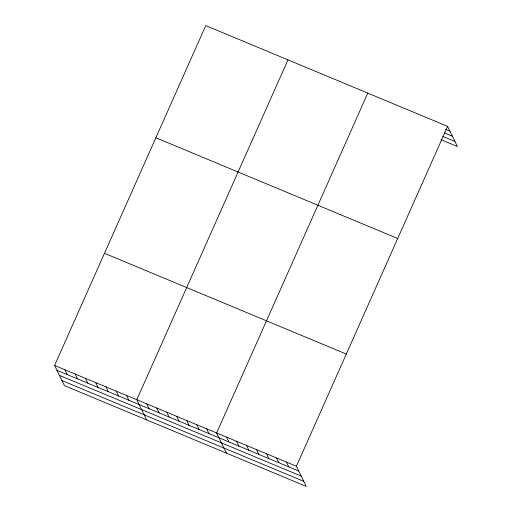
<?xml version="1.0" encoding="UTF-8"?>
<svg xmlns="http://www.w3.org/2000/svg" width="512" height="512" viewBox="0 0 512 512"><rect width="100%" height="100%" fill="white"/><g stroke="black" fill="none" stroke-linecap="round" stroke-linejoin="round"><path stroke-width="0.77" d="M54.586 365.472L296.41 466.227L306.246 486.4L64.422 385.645L54.586 365.472L205.754 25.6L447.578 126.355L457.414 146.528L441.024 139.699M287.974 59.859L136.806 399.731L146.643 419.898M367.776 93.107L216.608 432.979L226.445 453.152M296.41 466.227L447.578 126.355M445.645 129.382L449.92 131.168M444.557 132.966L452.397 136.237M442.829 136.41L454.944 141.459M155.866 137.76L397.69 238.515M104.467 253.312L346.298 354.074M56.928 370.278L298.758 471.034M59.405 375.347L301.229 476.109M61.952 380.57L303.776 481.331M286.438 462.074L288.781 466.88M276.461 457.92L278.803 462.726M266.483 453.76L268.832 458.566M256.512 449.606L258.854 454.413M246.534 445.446L248.877 450.253M236.557 441.293L238.906 446.099M226.586 437.133L228.928 441.939M206.63 428.826L208.979 433.632M196.659 424.666L199.002 429.472M186.682 420.512L189.024 425.318M176.71 416.352L179.053 421.158M166.733 412.198L169.075 417.005M156.755 408.038L159.104 412.851M146.784 403.885L149.126 408.691M126.528 395.45L128.87 400.256M116.25 391.162L118.598 395.974M105.971 386.88L108.32 391.686M95.693 382.598L98.042 387.405M85.421 378.317L87.763 383.123M75.142 374.035L77.485 378.842M64.864 369.754L67.206 374.56"/></g></svg>
